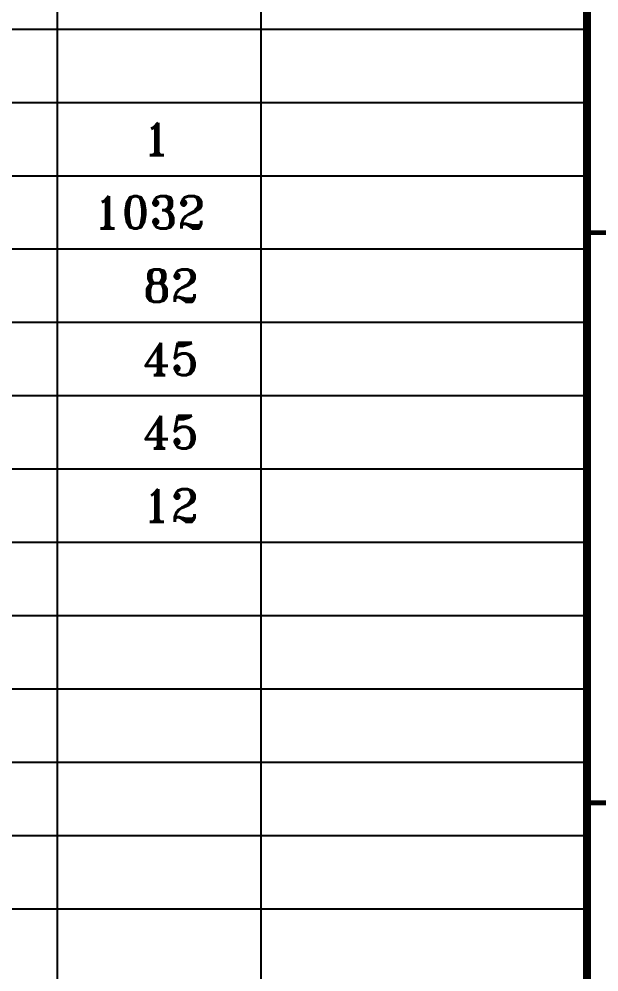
# Model space of a CAD drawing. Extents: x -1348811 to 123514, y -640545 to 749356.
# Drawn here: x -46371 to -39258, y -88324 to -76627 of the extents above; entities that cross this region are included whole.
import ezdxf
from ezdxf.enums import TextEntityAlignment as Align

# ---------------------------------------------------------------- set-up
doc = ezdxf.new("R2010")
doc.units = 0
doc.header["$LTSCALE"] = 10
doc.header["$MEASUREMENT"] = 0
doc.layers.get('0').update_dxf_attribs({"linetype": 'CONTINUOUS'})
doc.layers.add('图框', color=7, linetype='CONTINUOUS')
doc.styles.add('TKZ1', font='tjromant.shx', dxfattribs={"width": 0.7, "bigfont": 'tjhts.shx'})

# ---------------------------------------------------------------- blocks, each defined once
blk = doc.blocks.new('TJAD_TK_A1')
at = {"const_width": 1}
blk.add_lwpolyline([(1251.38, 940.45), (1251.38, 366.45)], dxfattribs=at)
at = {"layer": '图框', "const_width": 0.6}
for points in [[(1251.38, 740.45), (1331.38, 740.45)], [(1251.38, 670.45), (1331.38, 670.45)]]:
    blk.add_lwpolyline(points, dxfattribs=at)

msp = doc.modelspace()

# ---------------------------------------------------------------- linework, layer by layer
for p, q in [((-39405.2, -59249.4), (-39405.2, -116649.4)), ((-45905.2, -61199.4), (-45905.2, -116649.4)), ((-43405.2, -61199.4), (-43405.2, -116649.4)), ((-62905.2, -76749.4), (-39405.2, -76749.4)), ((-62905.2, -77649.4), (-39405.2, -77649.4)), ((-62905.2, -78549.4), (-39405.2, -78549.4)), ((-62905.2, -79449.4), (-39405.2, -79449.4)), ((-62905.2, -80349.4), (-39405.2, -80349.4)), ((-62905.2, -81249.4), (-39405.2, -81249.4)), ((-62905.2, -82149.4), (-39405.2, -82149.4)), ((-62905.2, -83049.4), (-39405.2, -83049.4)), ((-62905.2, -83949.4), (-39405.2, -83949.4)), ((-62905.2, -84849.4), (-39405.2, -84849.4)), ((-62905.2, -85749.4), (-39405.2, -85749.4)), ((-62905.2, -86649.4), (-39405.2, -86649.4)), ((-62905.2, -87549.4), (-39405.2, -87549.4))]:
    msp.add_line(p, q)
msp.add_lwpolyline([(-112005.2, -59249.4), (-39405.2, -59249.4), (-39405.2, -116649.4), (-112005.2, -116649.4)], close=True)
at = {"const_width": 60}
msp.add_lwpolyline([(-39405.2, -59249.4), (-39405.2, -116649.4)], dxfattribs=at)

# ---------------------------------------------------------------- block references
at = {"layer": '图框', "xscale": 100, "yscale": 100, "zscale": 100}
msp.add_blockref('TJAD_TK_A1', (-164543.1, -153294.3), dxfattribs=at)

# ---------------------------------------------------------------- texts
at = {"style": 'TKZ1'}
for s, p in [('1', (-44853.3, -78099.4)), ('1032', (-45457.3, -78999.4)), ('82', (-44853.3, -79899.4)), ('45', (-44853.3, -80799.4)), ('45', (-44853.3, -81699.4)), ('12', (-44853.3, -82599.4))]:
    msp.add_text(s, height=400, dxfattribs=at).set_placement(p, align=Align.MIDDLE_LEFT)

doc.saveas('drawing.dxf')
